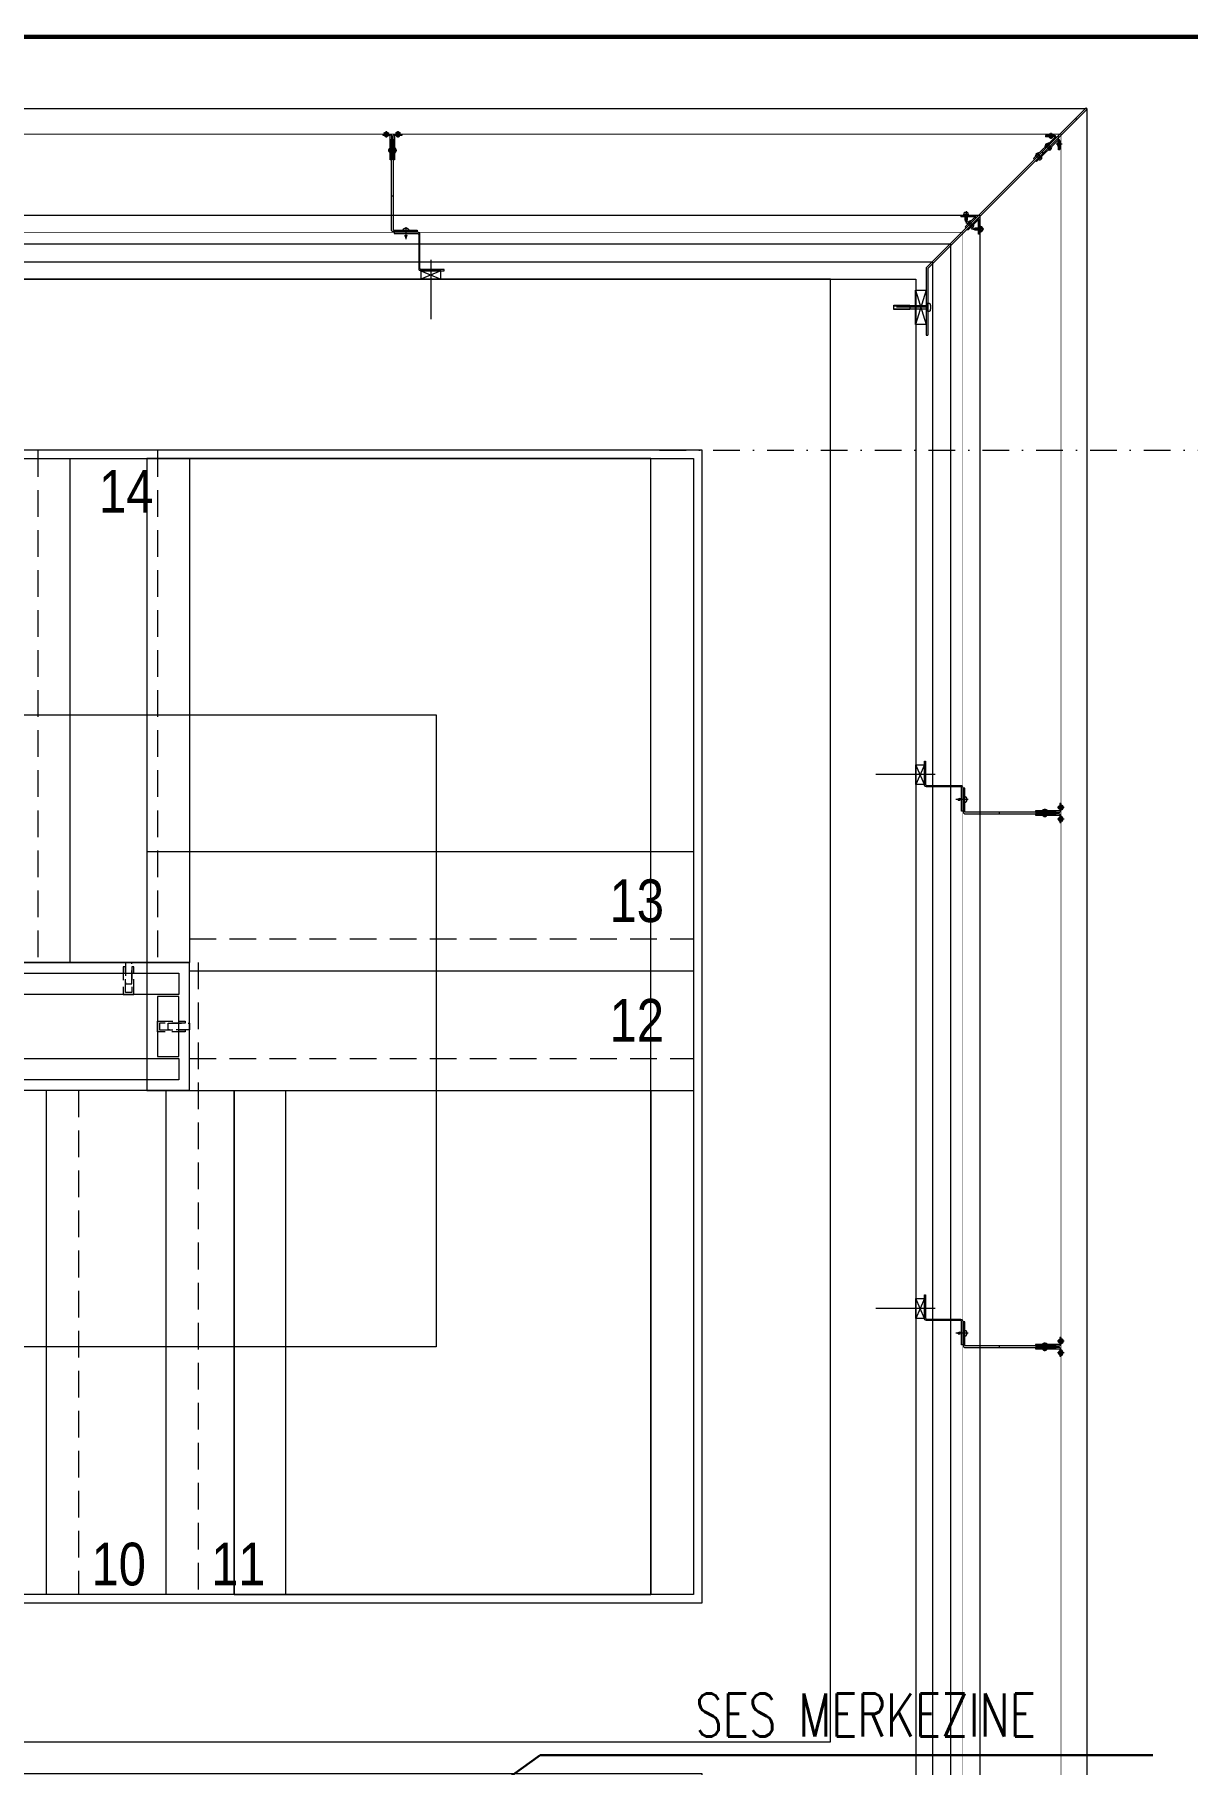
# Model space of a CAD drawing. Extents: x -1299 to 23780, y -3010 to 8106.
# Drawn here: x 22411.3 to 22681.1, y 2477.2 to 2882.3 of the extents above; entities that cross this region are included whole.
import ezdxf

# ---------------------------------------------------------------- set-up
doc = ezdxf.new("R2010")
doc.units = 0
doc.header["$LTSCALE"] = 25
doc.header["$MEASUREMENT"] = 0
for name, pattern in [('DASHDOT2', [0.5, 0.25, -0.125, 0, -0.125]), ('DOT2', [0.125, 0, -0.125]), ('HIDDEN', [0.375, 0.25, -0.125]), ('HIDDEN2', [4.7625, 3.175, -1.5875])]:
    doc.linetypes.add(name, pattern=pattern)
doc.layers.get('0').update_dxf_attribs({"color": 9, "lineweight": 9})
for name, color, linetype, lineweight in [('01', 9, 'Continuous', 9), ('06B', 9, 'Continuous', 9), ('06C', 9, 'Continuous', 9), ('06D', 9, 'Continuous', 9), ('10', 9, 'Continuous', 9), ('14', 9, 'Continuous', 9), ('19', 9, 'Continuous', 9), ('19D', 9, 'DOT2', 9), ('20', 9, 'DOT2', 9), ('21', 9, 'Continuous', 9), ('24', 9, 'DASHDOT2', 9), ('33', 9, 'BATTING', 9), ('35', 9, 'Continuous', 9), ('40', 9, 'Continuous', 9), ('40B', 9, 'Continuous', 9), ('E-AŞAĞIDAN GELEN HAT', 7, 'Continuous', 30), ('E-YANGIN', 7, 'Continuous', 30), ('E-YAZI', 7, 'Continuous', 30)]:
    doc.layers.add(name, color=color, linetype=linetype, lineweight=lineweight)
doc.styles.add('ILGAZ', font='txttw.shx')
doc.styles.add('MuuM_TEXT-STANDART', font='ARIALN.TTF')
doc.linetypes.add('BATTING', pattern='A,0.0001,-0.1,[134,ltypeshp.shx,S=0.1,R=0,X=-0.1,Y=0],-0.2,[134,ltypeshp.shx,S=0.1,R=180,X=0.1,Y=0],-0.1', length=0.4001)

# ---------------------------------------------------------------- blocks, each defined once
blk = doc.blocks.new('P-AKS_AUDI')
at = {"layer": '24'}
blk.add_lwpolyline([(0, 0), (360, 0)], dxfattribs=at)
blk = doc.blocks.new('p-cephe_kose profili')
at = {"linetype": 'Continuous', "lineweight": 13}
for p, q in [((-2.75, 12.75), (-3.15, 12.75)), ((-3.15, -2.87), (-3.15, 12.75)), ((-2.75, -3.03), (-2.75, 12.75)), ((-3.15, -2.87), (-30.14, -29.86)), ((-2.75, -3.03), (-29.86, -30.14)), ((-33.53, -32.82), (-28.58, -27.87)), ((-33.32, -33.03), (-28.37, -28.08)), ((-28.37, -28.08), (-28.58, -27.87)), ((-34, -30.65), (-34, -32.75)), ((-34, -30.65), (-33.7, -30.65)), ((-33.85, -33.57), (-30.14, -29.86)), ((-33.7, -30.65), (-33.7, -32.75)), ((-33.57, -33.85), (-29.86, -30.14)), ((-28.08, -28.37), (-33.03, -33.32)), ((-27.87, -28.58), (-32.82, -33.53)), ((-30.14, -29.86), (-29.86, -30.14)), ((-29.86, -30.14), (-30.14, -29.86)), ((-28.08, -28.37), (-27.87, -28.58)), ((-33.85, -33.57), (-40.45, -40.17)), ((-33.57, -33.85), (-40.17, -40.45)), ((-33.57, -33.85), (-33.85, -33.57)), ((-32.75, -33.7), (-30.65, -33.7)), ((-32.75, -34), (-30.65, -34)), ((-30.65, -34), (-30.65, -33.7)), ((-40.45, -40.17), (-40.17, -40.45))]:
    blk.add_line(p, q, dxfattribs=at)
at = {"linetype": 'Continuous', "lineweight": 5}
for p, q in [((-2.75, 2.25), (-0.25, 10.25)), ((-0.25, 2.25), (-2.75, 10.25)), ((-3.15, 6.69), (1.05, 6.69)), ((1.05, 5.81), (-3.15, 5.81)), ((-2.73, 6.25), (4.2, 6.25)), ((4.85, 6.62), (1.05, 6.62)), ((4.85, 5.88), (1.05, 5.88))]:
    blk.add_line(p, q, dxfattribs=at)
for p, q in [((-16.23, -12.06), (-13.36, -12.06)), ((-15.99, -11.97), (-15.95, -11.97)), ((-15.99, -12.15), (-15.95, -12.15)), ((-15.95, -11.97), (-15.95, -12.15)), ((-15.5, -12.68), (-15.5, -11.44)), ((-15.41, -11.82), (-15.23, -11.82)), ((-15.3, -12.02), (-15.28, -12.37)), ((-15.23, -11.82), (-15.05, -11.82)), ((-15.19, -11.74), (-15.1, -12.37)), ((-15.05, -11.82), (-14.87, -11.82)), ((-15.01, -11.74), (-14.92, -12.37)), ((-14.87, -11.82), (-14.69, -11.82)), ((-14.83, -11.74), (-14.74, -12.37)), ((-14.69, -11.82), (-14.51, -11.82)), ((-14.65, -11.74), (-14.56, -12.37)), ((-14.51, -11.82), (-14.33, -11.82)), ((-14.47, -11.74), (-14.38, -12.37)), ((-14.33, -11.82), (-13.6, -12.06)), ((-14.29, -11.74), (-14.2, -12.37)), ((-14.24, -12.3), (-13.6, -12.06)), ((-14.1, -11.79), (-14.03, -12.33)), ((-15.41, -12.3), (-15.32, -12.3)), ((-15.32, -12.3), (-15.14, -12.3)), ((-15.14, -12.3), (-14.96, -12.3)), ((-14.96, -12.3), (-14.78, -12.3)), ((-14.78, -12.3), (-14.6, -12.3)), ((-14.6, -12.3), (-14.42, -12.3)), ((-14.42, -12.3), (-14.24, -12.3)), ((-12.68, -15.51), (-11.44, -15.51)), ((-11.74, -14.3), (-12.37, -14.21)), ((-11.74, -14.48), (-12.37, -14.39)), ((-11.74, -14.66), (-12.37, -14.57)), ((-11.74, -14.84), (-12.37, -14.75)), ((-11.74, -15.02), (-12.37, -14.93)), ((-11.74, -15.2), (-12.37, -15.11)), ((-12.02, -15.31), (-12.37, -15.29)), ((-11.79, -14.11), (-12.33, -14.03)), ((-12.3, -14.25), (-12.06, -13.61)), ((-12.3, -14.43), (-12.3, -14.25)), ((-12.3, -14.61), (-12.3, -14.43)), ((-12.3, -14.79), (-12.3, -14.61)), ((-12.3, -14.97), (-12.3, -14.79)), ((-12.3, -15.15), (-12.3, -14.97)), ((-12.3, -15.33), (-12.3, -15.15)), ((-12.3, -15.42), (-12.3, -15.33)), ((-12.15, -15.99), (-12.15, -15.96)), ((-11.97, -15.96), (-12.15, -15.96)), ((-12.06, -16.24), (-12.06, -13.37)), ((-11.82, -14.34), (-12.06, -13.61)), ((-11.97, -15.99), (-11.97, -15.96)), ((-11.82, -14.52), (-11.82, -14.34)), ((-11.82, -14.7), (-11.82, -14.52)), ((-11.82, -14.88), (-11.82, -14.7)), ((-11.82, -15.06), (-11.82, -14.88)), ((-11.82, -15.24), (-11.82, -15.06)), ((-11.82, -15.42), (-11.82, -15.24))]:
    blk.add_line(p, q)
at = {"linetype": 'Continuous', "lineweight": 18}
for p, q in [((-15.25, -10.86), (-15.25, -14)), ((-15.25, -10.86), (-14.95, -10.86)), ((-14.95, -10.86), (-14.95, -14)), ((-14.78, -14.07), (-12.56, -11.86)), ((-14.57, -14.28), (-12.35, -12.07)), ((-12.35, -12.07), (-12.56, -11.86)), ((-12.07, -12.35), (-14.28, -14.57)), ((-11.86, -12.56), (-14.07, -14.78)), ((-14, -14.95), (-10.86, -14.95)), ((-14, -15.25), (-10.86, -15.25)), ((-12.07, -12.35), (-11.86, -12.56)), ((-10.86, -15.25), (-10.86, -14.95))]:
    blk.add_line(p, q, dxfattribs=at)
at = {"lineweight": 5}
for p, q in [((-13.02, -13.73), (-13.73, -13.02)), ((-13.29, -13.01), (-13.66, -13.38)), ((-13.65, -12.66), (-12.44, -13.86)), ((-13.29, -13.01), (-13.52, -13.23)), ((-13.52, -13.23), (-13.29, -13.01)), ((-13.29, -13.01), (-12.92, -12.64)), ((-13.29, -13.01), (-13.07, -12.79)), ((-13.07, -12.79), (-13.29, -13.01)), ((-12.57, -13.28), (-13.28, -12.57)), ((-12.8, -13.5), (-13.27, -13.98)), ((-12.8, -13.5), (-12.32, -13.03)), ((-34.6, -31.92), (-33.2, -31.92)), ((-34.1, -31.92), (-34.1, -31.37)), ((-34.1, -31.66), (-33.7, -31.66)), ((-34.1, -31.92), (-34.1, -32.47)), ((-34.1, -32.18), (-33.7, -32.18)), ((-33.7, -31.92), (-33.7, -31.48)), ((-33.7, -31.92), (-33.7, -31.66)), ((-33.7, -31.66), (-33.7, -31.92)), ((-33.7, -31.92), (-33.7, -32.36)), ((-33.7, -31.92), (-33.7, -32.18)), ((-33.7, -32.18), (-33.7, -31.92)), ((-31.22, -31.93), (-31.93, -31.22)), ((-31.49, -31.21), (-31.86, -31.58)), ((-31.85, -30.86), (-30.64, -32.06)), ((-31.49, -31.21), (-31.71, -31.43)), ((-31.71, -31.43), (-31.49, -31.21)), ((-31.49, -31.21), (-31.12, -30.84)), ((-31.49, -31.21), (-31.27, -30.99)), ((-31.27, -30.99), (-31.49, -31.21)), ((-30.77, -31.48), (-31.48, -30.77)), ((-31, -31.7), (-31.47, -32.18)), ((-31, -31.7), (-30.52, -31.23)), ((-28.94, -29.65), (-29.65, -28.94)), ((-29.22, -28.93), (-29.59, -29.3)), ((-29.57, -28.58), (-28.37, -29.78)), ((-29.22, -28.93), (-29.44, -29.16)), ((-29.44, -29.16), (-29.22, -28.93)), ((-29.22, -28.93), (-28.84, -28.56)), ((-29.22, -28.93), (-28.99, -28.71)), ((-28.99, -28.71), (-29.22, -28.93)), ((-28.5, -29.21), (-29.21, -28.5)), ((-28.72, -29.43), (-29.2, -29.91)), ((-28.72, -29.43), (-28.24, -28.95)), ((-31.92, -34.1), (-32.47, -34.1)), ((-31.92, -33.7), (-32.36, -33.7)), ((-31.92, -33.7), (-32.18, -33.7)), ((-32.18, -33.7), (-31.92, -33.7)), ((-32.18, -34.1), (-32.18, -33.7)), ((-31.92, -34.6), (-31.92, -33.2)), ((-31.92, -33.7), (-31.66, -33.7)), ((-31.92, -33.7), (-31.48, -33.7)), ((-31.66, -33.7), (-31.92, -33.7)), ((-31.92, -34.1), (-31.37, -34.1)), ((-31.66, -34.1), (-31.66, -33.7))]:
    blk.add_line(p, q, dxfattribs=at)
at = {"lineweight": 0}
blk.add_line((-34, -32.75), (-34, -30.75), dxfattribs=at)
at = {"linetype": 'Continuous', "lineweight": 5}
for points in [[(-2.75, 10.25), (-0.25, 10.25), (-0.25, 2.25), (-2.75, 2.25)], [(1.05, 6.75), (4.85, 6.75), (4.85, 5.75), (1.05, 5.75)]]:
    blk.add_lwpolyline(points, close=True, dxfattribs=at)
blk.add_lwpolyline([(-38.03, -37.75), (-37.75, -38.03)])
for centre, radius, start, end in [((-14.88, -12.06), 1.11, 166.6402, 175.4788), ((-14.88, -12.06), 1.11, 184.5212, 193.3598), ((-15.5, -11.91), 0.473, 90, 166.6402), ((-15.41, -11.73), 0.09, 180, 270), ((-15.5, -12.21), 0.473, 193.3598, 270), ((-15.41, -12.39), 0.09, 90, 180), ((-12.21, -15.51), 0.473, 180, 256.6402), ((-12.39, -15.42), 0.09, 270, 0), ((-12.06, -14.89), 1.11, 256.6402, 265.4788), ((-12.06, -14.89), 1.11, 274.5212, 283.3598), ((-11.73, -15.42), 0.09, 180, 270), ((-11.91, -15.51), 0.473, 283.3598, 360)]:
    blk.add_arc(centre, radius, start, end)
at = {"linetype": 'Continuous', "lineweight": 18}
for centre, radius, start, end in [((-14.85, -14), 0.4, 180, 315), ((-14.85, -14), 0.1, 180, 315), ((-14, -14.85), 0.4, 135, 270), ((-14, -14.85), 0.1, 135, 270)]:
    blk.add_arc(centre, radius, start, end, dxfattribs=at)
at = {"lineweight": 5}
for centre, radius, start, end in [((-13.35, -12.95), 0.57, 67.9194, 202.0806), ((-13.23, -13.07), 0.909, 267.075, 2.925), ((-29.27, -28.88), 0.57, 67.9194, 202.0806), ((-33.62, -31.92), 0.732, 131.1905, 228.8095), ((-33.83, -31.92), 0.46, 286.9574, 73.0426), ((-31.55, -31.15), 0.57, 67.9194, 202.0806), ((-31.43, -31.27), 0.909, 267.075, 2.925), ((-29.15, -29), 0.909, 267.075, 2.925), ((-31.92, -33.62), 0.732, 221.1905, 318.8095), ((-31.92, -33.83), 0.46, 16.9574, 163.0426)]:
    blk.add_arc(centre, radius, start, end, dxfattribs=at)
at = {"linetype": 'Continuous', "lineweight": 13}
for centre, radius, start, end in [((-33.6, -32.75), 0.4, 180, 315), ((-33.6, -32.75), 0.1, 180, 315), ((-32.75, -33.6), 0.4, 135, 270), ((-32.75, -33.6), 0.1, 135, 270)]:
    blk.add_arc(centre, radius, start, end, dxfattribs=at)
at = {"linetype": 'Continuous', "lineweight": 5}
blk.add_rational_spline([(-3.15, 7.25), (-3.22, 7.25), (-3.29, 7.25), (-3.63, 7.25), (-3.68, 6.91), (-3.7, 6.83), (-3.71, 6.75), (-3.79, 6.25), (-3.71, 5.75), (-3.7, 5.67), (-3.68, 5.59), (-3.63, 5.25), (-3.29, 5.25), (-3.22, 5.25), (-3.15, 5.25), (-3.15, 6.25), (-3.15, 7.25)], [1, 1, 1, 0.760917374327, 1, 1, 1, 1, 1, 1, 1, 0.760917374327, 1, 1, 1, 1, 1], degree=2, knots=[0, 0, 0, 1, 1, 2, 2, 3, 3, 4, 4, 5, 5, 6, 6, 7, 7, 8, 8, 8], dxfattribs=at)
blk = doc.blocks.new('p- alum kaplama profil')
at = {"lineweight": 13}
blk.add_lwpolyline([(7.12, 12.59), (7.12, 26.49)], dxfattribs=at)
at = {"lineweight": 5}
blk.add_lwpolyline([(9.44, 15.16), (4.79, 15.16), (4.79, 17.16), (9.44, 17.16)], close=True, dxfattribs=at)
for points in [[(4.79, 15.16), (9.44, 17.16)], [(9.44, 15.16), (4.79, 17.16)]]:
    blk.add_lwpolyline(points, dxfattribs=at)
at = {"lineweight": 18}
blk.add_lwpolyline([(4.09, 6.16), (-1.41, 6.16), (-1.41, 6.46), (4.09, 6.46, 0.414214), (4.29, 6.66), (4.29, 14.66, -0.414214), (4.79, 15.16), (10.29, 15.16), (10.29, 14.86), (4.79, 14.86, 0.414214), (4.59, 14.66), (4.59, 6.66, -0.414214)], format="xyb", close=True, dxfattribs=at)
blk.add_lwpolyline([(-2.06, 5.56), (-2.06, -2.34), (-2.06, -15.69), (-1.66, -15.69), (-1.66, -2.34), (-1.66, 5.56), (-1.66, 5.56), (-1.66, 5.57), (-1.66, 5.57), (-1.66, 5.58), (-1.66, 5.58), (-1.65, 5.59), (-1.65, 5.59), (-1.65, 5.59), (-1.65, 5.6), (-1.65, 5.6), (-1.64, 5.61), (-1.64, 5.61), (-1.64, 5.62), (-1.64, 5.62), (-1.63, 5.62), (-1.63, 5.63), (-1.63, 5.63), (-1.62, 5.63), (-1.62, 5.64), (-1.61, 5.64), (-1.61, 5.64), (-1.61, 5.64), (-1.6, 5.65), (-1.6, 5.65), (-1.59, 5.65), (-1.59, 5.65), (-1.58, 5.65), (-1.58, 5.65), (-1.57, 5.66), (-1.57, 5.66), (-1.56, 5.66), (-1.56, 5.66), (3.94, 5.66), (3.94, 6.06), (-1.56, 6.06), (-1.58, 6.06), (-1.61, 6.05), (-1.63, 6.05), (-1.66, 6.05), (-1.68, 6.04), (-1.7, 6.03), (-1.73, 6.03), (-1.75, 6.02), (-1.77, 6.01), (-1.79, 6), (-1.82, 5.99), (-1.84, 5.97), (-1.86, 5.96), (-1.88, 5.94), (-1.89, 5.93), (-1.91, 5.91), (-1.93, 5.89), (-1.95, 5.87), (-1.96, 5.85), (-1.97, 5.83), (-1.99, 5.81), (-2, 5.79), (-2.01, 5.77), (-2.02, 5.75), (-2.03, 5.72), (-2.04, 5.7), (-2.04, 5.68), (-2.05, 5.65), (-2.05, 5.63), (-2.06, 5.61), (-2.06, 5.58)], close=True)
blk.add_lwpolyline([(-1.66, -2.34), (-2.06, -2.34)])
for points in [[(-2.36, -10.84), (-2.36, -16.39), (-2.36, -16.39, -0.414214), (-2.51, -16.54), (-2.51, -16.54), (-4.06, -16.54), (-4.06, -16.84), (-2.51, -16.84), (-2.51, -16.84, 0.414214), (-2.06, -16.39), (-2.06, -10.84)], [(-1.36, -10.84), (-1.66, -10.84), (-1.66, -16.39, 0.414214), (-1.21, -16.84), (-1.21, -16.84), (0.34, -16.84), (0.34, -16.54), (-1.21, -16.54), (-1.21, -16.54, -0.414214), (-1.36, -16.39), (-1.36, -16.39)]]:
    blk.add_lwpolyline(points, format="xyb", close=True)
for points in [[(0.67, 5.66, -10), (1.91, 5.66, -10)], [(0.67, 5.66, -10), (0.67, 5.64, -10), (0.67, 5.62, -10), (0.67, 5.6, -10), (0.68, 5.58, -10), (0.68, 5.56, -10), (0.69, 5.54, -10), (0.69, 5.52, -10), (0.7, 5.5, -10), (0.7, 5.48, -10), (0.71, 5.46, -10), (0.72, 5.45, -10), (0.73, 5.43, -10), (0.74, 5.41, -10), (0.75, 5.4, -10), (0.76, 5.38, -10), (0.77, 5.36, -10), (0.79, 5.35, -10), (0.8, 5.33, -10), (0.81, 5.32, -10), (0.83, 5.31, -10), (0.84, 5.29, -10), (0.86, 5.28, -10), (0.87, 5.27, -10), (0.89, 5.26, -10), (0.91, 5.25, -10), (0.92, 5.24, -10), (0.94, 5.23, -10), (0.96, 5.22, -10), (0.98, 5.21, -10), (1, 5.21, -10), (1.02, 5.2, -10), (1.03, 5.2, -10)], [(0.96, 5.66, -10), (0.97, 5.66, -10), (0.97, 5.66, -10), (0.97, 5.66, -10), (0.98, 5.66, -10), (0.98, 5.66, -10), (0.99, 5.66, -10), (0.99, 5.66, -10), (1, 5.66, -10), (1, 5.67, -10), (1, 5.67, -10), (1.01, 5.67, -10), (1.01, 5.67, -10), (1.01, 5.67, -10), (1.02, 5.68, -10), (1.02, 5.68, -10), (1.02, 5.68, -10), (1.03, 5.69, -10), (1.03, 5.69, -10), (1.03, 5.69, -10), (1.04, 5.7, -10), (1.04, 5.7, -10), (1.04, 5.7, -10), (1.04, 5.71, -10), (1.04, 5.71, -10), (1.05, 5.72, -10), (1.05, 5.72, -10), (1.05, 5.72, -10), (1.05, 5.73, -10), (1.05, 5.73, -10), (1.05, 5.74, -10), (1.05, 5.74, -10), (1.05, 5.75, -10)], [(1.61, 6.87, -10), (0.98, 6.96, -10)], [(1.33, 5.85, -10), (0.98, 5.88, -10)], [(1.56, 7.05, -10), (1.02, 7.13, -10)], [(1.03, 5.2, -10), (1.04, 5.2, -10), (1.05, 5.19, -10), (1.05, 5.19, -10), (1.06, 5.19, -10), (1.06, 5.19, -10), (1.07, 5.19, -10), (1.07, 5.19, -10), (1.08, 5.19, -10), (1.08, 5.19, -10), (1.09, 5.19, -10), (1.09, 5.18, -10), (1.1, 5.18, -10), (1.1, 5.18, -10), (1.11, 5.18, -10), (1.11, 5.18, -10), (1.12, 5.18, -10), (1.12, 5.18, -10), (1.13, 5.18, -10), (1.13, 5.18, -10), (1.14, 5.18, -10), (1.15, 5.18, -10), (1.15, 5.18, -10), (1.16, 5.17, -10), (1.16, 5.17, -10), (1.17, 5.17, -10), (1.17, 5.17, -10), (1.18, 5.17, -10), (1.18, 5.17, -10), (1.19, 5.17, -10), (1.19, 5.17, -10), (1.2, 5.17, -10), (1.2, 5.17, -10)], [(1.05, 6.91, -10), (1.29, 7.56, -10)], [(1.05, 5.83, -10), (1.05, 6.01, -10)], [(1.05, 5.75, -10), (1.05, 5.83, -10)], [(1.2, 5.17, -10), (1.2, 5.2, -10)], [(1.38, 5.2, -10), (1.2, 5.2, -10)], [(1.29, 4.93, -10), (1.29, 7.8, -10)], [(1.53, 6.82, -10), (1.29, 7.56, -10)], [(1.29, 6.16, -10), (1.29, 6.26, -10)], [(1.38, 5.17, -10), (1.38, 5.2, -10)], [(1.38, 5.17, -10), (1.38, 5.17, -10), (1.39, 5.17, -10), (1.39, 5.17, -10), (1.4, 5.17, -10), (1.41, 5.17, -10), (1.41, 5.17, -10), (1.42, 5.17, -10), (1.42, 5.17, -10), (1.43, 5.17, -10), (1.43, 5.18, -10), (1.44, 5.18, -10), (1.44, 5.18, -10), (1.45, 5.18, -10), (1.45, 5.18, -10), (1.46, 5.18, -10), (1.46, 5.18, -10), (1.47, 5.18, -10), (1.47, 5.18, -10), (1.48, 5.18, -10), (1.48, 5.18, -10), (1.49, 5.18, -10), (1.5, 5.19, -10), (1.5, 5.19, -10), (1.51, 5.19, -10), (1.51, 5.19, -10), (1.52, 5.19, -10), (1.52, 5.19, -10), (1.53, 5.19, -10), (1.53, 5.19, -10), (1.54, 5.19, -10), (1.54, 5.2, -10), (1.55, 5.2, -10)], [(1.53, 5.75, -10), (1.53, 5.92, -10)], [(1.53, 5.75, -10), (1.53, 5.74, -10), (1.53, 5.74, -10), (1.53, 5.73, -10), (1.53, 5.73, -10), (1.53, 5.72, -10), (1.54, 5.72, -10), (1.54, 5.72, -10), (1.54, 5.71, -10), (1.54, 5.71, -10), (1.54, 5.7, -10), (1.54, 5.7, -10), (1.55, 5.7, -10), (1.55, 5.69, -10), (1.55, 5.69, -10), (1.55, 5.69, -10), (1.56, 5.68, -10), (1.56, 5.68, -10), (1.56, 5.68, -10), (1.57, 5.67, -10), (1.57, 5.67, -10), (1.58, 5.67, -10), (1.58, 5.67, -10), (1.58, 5.67, -10), (1.59, 5.66, -10), (1.59, 5.66, -10), (1.6, 5.66, -10), (1.6, 5.66, -10), (1.6, 5.66, -10), (1.61, 5.66, -10), (1.61, 5.66, -10), (1.62, 5.66, -10), (1.62, 5.66, -10)], [(1.55, 5.2, -10), (1.57, 5.2, -10), (1.59, 5.21, -10), (1.6, 5.21, -10), (1.62, 5.22, -10), (1.64, 5.23, -10), (1.66, 5.24, -10), (1.68, 5.25, -10), (1.69, 5.26, -10), (1.71, 5.27, -10), (1.73, 5.28, -10), (1.74, 5.29, -10), (1.76, 5.31, -10), (1.77, 5.32, -10), (1.78, 5.33, -10), (1.8, 5.35, -10), (1.81, 5.36, -10), (1.82, 5.38, -10), (1.83, 5.4, -10), (1.84, 5.41, -10), (1.85, 5.43, -10), (1.86, 5.45, -10), (1.87, 5.46, -10), (1.88, 5.48, -10), (1.89, 5.5, -10), (1.89, 5.52, -10), (1.9, 5.54, -10), (1.9, 5.56, -10), (1.9, 5.58, -10), (1.91, 5.6, -10), (1.91, 5.62, -10), (1.91, 5.64, -10), (1.91, 5.66, -10)], [(-3.29, -17.54, 0), (-3.29, -16.04, 0)], [(-2.86, -13.04, 0), (-0.86, -13.04, 0)], [(-2.36, -12.52, 0), (-2.4, -12.53, 0), (-2.43, -12.56, 0), (-2.47, -12.58, 0), (-2.5, -12.6, 0), (-2.53, -12.63, 0), (-2.56, -12.66, 0), (-2.59, -12.69, 0), (-2.61, -12.73, 0), (-2.63, -12.76, 0), (-2.65, -12.8, 0), (-2.67, -12.84, 0), (-2.68, -12.88, 0), (-2.69, -12.92, 0), (-2.7, -12.96, 0), (-2.71, -13, 0), (-2.71, -13.04, 0), (-2.71, -13.08, 0), (-2.7, -13.13, 0), (-2.69, -13.17, 0), (-2.68, -13.21, 0), (-2.67, -13.25, 0), (-2.65, -13.28, 0), (-2.63, -13.32, 0), (-2.61, -13.36, 0), (-2.59, -13.39, 0), (-2.56, -13.42, 0), (-2.53, -13.45, 0), (-2.5, -13.48, 0), (-2.47, -13.51, 0), (-2.43, -13.53, 0), (-2.4, -13.55, 0), (-2.36, -13.57, 0)], [(-2.36, -13.04, 0), (-2.36, -12.52, 0)], [(-2.36, -13.04, 0), (-2.36, -12.73, 0)], [(-2.36, -12.73, 0), (-2.36, -13.04, 0)], [(-1.36, -12.73, 0), (-2.36, -12.73, 0)], [(-2.36, -13.04, 0), (-2.36, -13.36, 0)], [(-2.36, -13.04, 0), (-2.36, -13.57, 0)], [(-2.36, -13.36, 0), (-2.36, -13.04, 0)], [(-1.36, -13.36, 0), (-2.36, -13.36, 0)], [(-1.36, -13.04, 0), (-1.36, -12.37, 0)], [(-1.36, -13.72, 0), (-1.32, -13.68, 0), (-1.29, -13.65, 0), (-1.26, -13.61, 0), (-1.23, -13.58, 0), (-1.2, -13.54, 0), (-1.18, -13.5, 0), (-1.16, -13.45, 0), (-1.14, -13.41, 0), (-1.12, -13.37, 0), (-1.1, -13.32, 0), (-1.09, -13.28, 0), (-1.08, -13.23, 0), (-1.07, -13.18, 0), (-1.06, -13.14, 0), (-1.06, -13.09, 0), (-1.06, -13.04, 0), (-1.06, -12.99, 0), (-1.06, -12.95, 0), (-1.07, -12.9, 0), (-1.08, -12.85, 0), (-1.09, -12.81, 0), (-1.1, -12.76, 0), (-1.12, -12.72, 0), (-1.14, -12.67, 0), (-1.16, -12.63, 0), (-1.18, -12.59, 0), (-1.2, -12.55, 0), (-1.23, -12.51, 0), (-1.26, -12.47, 0), (-1.29, -12.43, 0), (-1.32, -12.4, 0), (-1.36, -12.37, 0)], [(-1.36, -13.04, 0), (-1.36, -13.72, 0)], [(-0.56, -17.54, 0), (-0.56, -16.04, 0)], [(-3.84, -17.04, 0), (-3.81, -17.07, 0), (-3.78, -17.1, 0), (-3.75, -17.12, 0), (-3.72, -17.15, 0), (-3.69, -17.17, 0), (-3.66, -17.19, 0), (-3.62, -17.21, 0), (-3.59, -17.23, 0), (-3.55, -17.24, 0), (-3.52, -17.26, 0), (-3.48, -17.27, 0), (-3.44, -17.28, 0), (-3.4, -17.28, 0), (-3.36, -17.29, 0), (-3.32, -17.29, 0), (-3.29, -17.29, 0), (-3.25, -17.29, 0), (-3.21, -17.29, 0), (-3.17, -17.28, 0), (-3.13, -17.28, 0), (-3.09, -17.27, 0), (-3.06, -17.26, 0), (-3.02, -17.24, 0), (-2.98, -17.23, 0), (-2.95, -17.21, 0), (-2.91, -17.19, 0), (-2.88, -17.17, 0), (-2.85, -17.15, 0), (-2.82, -17.12, 0), (-2.79, -17.1, 0), (-2.76, -17.07, 0), (-2.73, -17.04, 0)], [(-3.29, -17.04, 0), (-3.84, -17.04, 0)], [(-2.85, -16.54, 0), (-2.86, -16.51, 0), (-2.87, -16.47, 0), (-2.89, -16.44, 0), (-2.91, -16.41, 0), (-2.93, -16.38, 0), (-2.96, -16.35, 0), (-2.98, -16.33, 0), (-3.01, -16.31, 0), (-3.04, -16.29, 0), (-3.07, -16.27, 0), (-3.11, -16.25, 0), (-3.14, -16.24, 0), (-3.18, -16.23, 0), (-3.21, -16.22, 0), (-3.25, -16.22, 0), (-3.29, -16.22, 0), (-3.32, -16.22, 0), (-3.36, -16.22, 0), (-3.39, -16.23, 0), (-3.43, -16.24, 0), (-3.46, -16.25, 0), (-3.5, -16.27, 0), (-3.53, -16.29, 0), (-3.56, -16.31, 0), (-3.59, -16.33, 0), (-3.61, -16.35, 0), (-3.64, -16.38, 0), (-3.66, -16.41, 0), (-3.68, -16.44, 0), (-3.7, -16.47, 0), (-3.71, -16.51, 0), (-3.73, -16.54, 0)], [(-3.29, -16.54, 0), (-3.73, -16.54, 0)], [(-3.29, -16.54, 0), (-3.55, -16.54, 0)], [(-3.55, -16.54, 0), (-3.29, -16.54, 0)], [(-3.55, -17.04, 0), (-3.55, -16.54, 0)], [(-3.29, -16.54, 0), (-2.85, -16.54, 0)], [(-3.29, -16.54, 0), (-3.03, -16.54, 0)], [(-3.03, -16.54, 0), (-3.29, -16.54, 0)], [(-3.29, -17.04, 0), (-2.73, -17.04, 0)], [(-3.03, -17.04, 0), (-3.03, -16.54, 0)], [(-0.56, -17.04, 0), (-1.11, -17.04, 0)], [(0, -17.04, 0), (-0.03, -17.07, 0), (-0.06, -17.1, 0), (-0.09, -17.12, 0), (-0.12, -17.15, 0), (-0.15, -17.17, 0), (-0.18, -17.19, 0), (-0.22, -17.21, 0), (-0.25, -17.23, 0), (-0.29, -17.24, 0), (-0.33, -17.26, 0), (-0.36, -17.27, 0), (-0.4, -17.28, 0), (-0.44, -17.28, 0), (-0.48, -17.29, 0), (-0.52, -17.29, 0), (-0.56, -17.29, 0), (-0.59, -17.29, 0), (-0.63, -17.29, 0), (-0.67, -17.28, 0), (-0.71, -17.28, 0), (-0.75, -17.27, 0), (-0.79, -17.26, 0), (-0.82, -17.24, 0), (-0.86, -17.23, 0), (-0.89, -17.21, 0), (-0.93, -17.19, 0), (-0.96, -17.17, 0), (-0.99, -17.15, 0), (-1.02, -17.12, 0), (-1.05, -17.1, 0), (-1.08, -17.07, 0), (-1.11, -17.04, 0)], [(-1, -16.54, 0), (-0.98, -16.51, 0), (-0.97, -16.47, 0), (-0.95, -16.44, 0), (-0.93, -16.41, 0), (-0.91, -16.38, 0), (-0.88, -16.35, 0), (-0.86, -16.33, 0), (-0.83, -16.31, 0), (-0.8, -16.29, 0), (-0.77, -16.27, 0), (-0.73, -16.25, 0), (-0.7, -16.24, 0), (-0.66, -16.23, 0), (-0.63, -16.22, 0), (-0.59, -16.22, 0), (-0.56, -16.22, 0), (-0.52, -16.22, 0), (-0.48, -16.22, 0), (-0.45, -16.23, 0), (-0.41, -16.24, 0), (-0.38, -16.25, 0), (-0.34, -16.27, 0), (-0.31, -16.29, 0), (-0.28, -16.31, 0), (-0.25, -16.33, 0), (-0.23, -16.35, 0), (-0.2, -16.38, 0), (-0.18, -16.41, 0), (-0.16, -16.44, 0), (-0.14, -16.47, 0), (-0.13, -16.51, 0), (-0.12, -16.54, 0)], [(-0.56, -16.54, 0), (-1, -16.54, 0)], [(-0.56, -16.54, 0), (-0.82, -16.54, 0)], [(-0.82, -16.54, 0), (-0.56, -16.54, 0)], [(-0.82, -17.04, 0), (-0.82, -16.54, 0)], [(-0.56, -16.54, 0), (-0.3, -16.54, 0)], [(-0.56, -16.54, 0), (-0.12, -16.54, 0)], [(-0.3, -16.54, 0), (-0.56, -16.54, 0)], [(-0.56, -17.04, 0), (0, -17.04, 0)], [(-0.3, -17.04, 0), (-0.3, -16.54, 0)]]:
    blk.add_polyline3d(points)
blk = doc.blocks.new('p-lama profili')
at = {"layer": '20', "linetype": 'HIDDEN', "ltscale": 0.5}
blk.add_lwpolyline([(0.75, -0.45), (-0.75, -0.45), (-0.75, -6.5), (-1.25, -6.5), (-1.25, -0.45), (-1.25, -0.45), (-1.25, 0), (1.25, 0), (1.25, -0.45), (1.25, -0.45), (1.25, -6.5), (0.75, -6.5), (0.75, -0.45)], dxfattribs=at)
blk.add_lwpolyline([(-0.75, -2.5), (0.75, -2.5), (0.75, -7.5), (-0.75, -7.5)], close=True, dxfattribs=at)
blk = doc.blocks.new('ÇATI KATI PLANI')
at = {"layer": '01'}
blk.add_lwpolyline([(22137.5, 2825), (22617.5, 2825), (22617.5, 2365), (22567.5, 2365), (22567.5, 2475), (22177.5, 2475), (22177.5, 2475), (22137.5, 2475), (22137.5, 2515), (22567.5, 2515), (22567.5, 2785), (22137.5, 2785)], close=True, dxfattribs=at)
at = {"layer": '06B'}
for points in [[(22445, 2657.5), (22169.5, 2657.5), (22164.5, 2657.5), (22164.5, 2662.5), (22442.5, 2662.5), (22445, 2662.5), (22445, 2657.5)], [(22445, 2637.5), (22169.5, 2637.5), (22169.5, 2637.5), (22169.5, 2640), (22169.5, 2642.5), (22445, 2642.5), (22445, 2637.5)]]:
    blk.add_lwpolyline(points, dxfattribs=at)
blk.add_lwpolyline([(22440, 2657), (22440, 2643), (22445, 2643), (22445, 2657)], close=True, dxfattribs=at)
at = {"layer": '06C'}
blk.add_lwpolyline([(18957.5, 1124.33), (18957.5, 1124.33), (18957.5, 2865), (22657.5, 2865), (22657.49, 2206.39)], dxfattribs=at)
blk.add_lwpolyline([(18957.5, 1124.33), (18957.5, 1124.33), (18957.5, 2865), (22657.5, 2865), (22657.49, 2206.39)], dxfattribs=at)
blk.add_lwpolyline([(22657.49, 285), (18957.5, 285), (18957.5, 2865), (22657.5, 2865)], close=True, dxfattribs=at)
at = {"layer": '06D'}
blk.add_lwpolyline([(21745, 2840), (22632.5, 2840), (22632.5, 310), (21817.5, 310)], dxfattribs=at)
at = {"layer": '10'}
for points, const_width in [([(18963.5, 1124.33), (18963.5, 2859), (22651.5, 2859), (22651.5, 2206.39)], 0.2), ([(18963.5, 1124.33), (18963.5, 2859), (22651.5, 2859), (22651.5, 2206.39)], 0.2), ([(20467.5, 291), (18963.5, 291), (18963.5, 2859), (22651.5, 2859), (22651.5, 291), (21824.7, 291)], 0.2), ([(21821.5, 314), (22628.5, 314), (22628.5, 2836), (21738.19, 2836)], 0.1)]:
    blk.add_lwpolyline(points, dxfattribs=dict(at, const_width=const_width))
at = {"layer": '14'}
blk.add_lwpolyline([(22135.5, 2783), (22565.5, 2783), (22565.5, 2517), (22135.5, 2517)], dxfattribs=at)
at = {"layer": '19', "linetype": 'Continuous'}
for points in [[(22419.5, 2783), (22419.5, 2665)], [(22447.5, 2783), (22447.5, 2665)], [(22447.5, 2665), (22162, 2665), (22162, 2635)], [(22447.5, 2635), (22447.5, 2665)], [(22447.5, 2663), (22565.5, 2663)], [(22447.5, 2635), (22218, 2635), (22218, 2517)], [(22414, 2635), (22414, 2517)], [(22442, 2635), (22442, 2517)], [(22447.5, 2635), (22565.5, 2635)]]:
    blk.add_lwpolyline(points, dxfattribs=at)
at = {"layer": '19'}
blk.add_lwpolyline([(22160, 2723), (22505.25, 2723), (22505.25, 2575), (22185, 2575)], dxfattribs=at)
at = {"layer": '19D', "linetype": 'HIDDEN'}
for points in [[(22412, 2785), (22412, 2665)], [(22440, 2785), (22440, 2665)], [(22447.5, 2670.5), (22565.5, 2670.5)], [(22449.5, 2665), (22449.5, 2515)], [(22447.5, 2642.5), (22565.5, 2642.5)], [(22421.5, 2635), (22421.5, 2517)]]:
    blk.add_lwpolyline(points, dxfattribs=at)
at = {"layer": '33', "linetype": 'Continuous', "ltscale": 0.4}
blk.add_lwpolyline([(21832.5, 317), (22625.67, 317), (22625.71, 2833.2), (21745, 2833.26)], dxfattribs=at)
at = {"layer": '33', "ltscale": 0.4}
blk.add_lwpolyline([(21828.5, 321), (22621.5, 321), (22621.5, 2829), (21745, 2829)], dxfattribs=at)
at = {"layer": '40'}
for points in [[(22437.5, 2691), (22555.5, 2691), (22555.5, 2783), (22437.5, 2783)], [(22437.5, 2783), (22437.5, 2665), (22437.5, 2665), (22437.5, 2635), (22458, 2635), (22458, 2517), (22555.5, 2517), (22555.5, 2783)], [(22458, 2635), (22555.5, 2635), (22555.5, 2517), (22458, 2517)]]:
    blk.add_lwpolyline(points, close=True, dxfattribs=at)
at = {"layer": '40B'}
blk.add_lwpolyline([(22015, 2482.5), (22597.5, 2482.5), (22597.5, 2825), (22015, 2825)], close=True, dxfattribs=at)
at = {"xscale": -1, "rotation": 180}
blk.add_blockref('p-lama profili', (22433.25, 2657.5), dxfattribs=at)
at = {"rotation": 90}
blk.add_blockref('p-lama profili', (22440, 2650), dxfattribs=at)
at = {"layer": '10'}
for name, p, rotation in [('p-cephe_kose profili', (22617.19, 2824.69), 180), ('p- alum kaplama profil', (22634.66, 2701.86), 90), ('p- alum kaplama profil', (22634.66, 2576.86), 90)]:
    blk.add_blockref(name, p, dxfattribs=dict(at, rotation=rotation))
at = {"layer": '10', "xscale": -1, "rotation": 180}
blk.add_blockref('p- alum kaplama profil', (22496.86, 2842.16), dxfattribs=at)
at = {"layer": '24'}
blk.add_blockref('P-AKS_AUDI', (22557.5, 2785), dxfattribs=at)
blk = doc.blocks.new('100_AŞAĞIDAN GELEN HAT')
at = {"layer": 'E-AŞAĞIDAN GELEN HAT', "color": 3, "linetype": 'Continuous'}
blk.add_line((-2.074, -2.17), (-4.546, -4.641), dxfattribs=at)
at = {"layer": 'E-AŞAĞIDAN GELEN HAT', "color": 4, "linetype": 'Continuous', "const_width": 0.675}
blk.add_lwpolyline([(-0.338, 0, 1), (0.338, 0, 1)], format="xyb", close=True, dxfattribs=at)
at = {"layer": 'E-AŞAĞIDAN GELEN HAT', "color": 3, "linetype": 'Continuous'}
blk.add_solid([(-2.392, -1.852), (-1.755, -2.489), (-0.164, -0.262)], dxfattribs=at)

msp = doc.modelspace()

# ---------------------------------------------------------------- linework, layer by layer
at = {"layer": '21', "linetype": 'HIDDEN2', "ltscale": 0.1, "const_width": 1}
msp.add_lwpolyline([(21982.2, 2881.81), (22689.19, 2881.81), (22689.19, 2449.05), (21982.2, 2449.05)], close=True, dxfattribs=at)
at = {"layer": '35'}
for points in [[(22145.5, 2783), (22139.5, 2783), (22139.5, 2665), (22447.5, 2665)], [(22447.5, 2691), (22565.5, 2691)], [(22447.5, 2691), (22565.5, 2691)], [(22442, 2635), (22470, 2635), (22470, 2517)]]:
    msp.add_lwpolyline(points, dxfattribs=at)
at = {"layer": 'E-YANGIN'}
msp.add_line((22672.94, 2479.36), (22529.57, 2479.36), dxfattribs=at)

# ---------------------------------------------------------------- block references
msp.add_blockref('ÇATI KATI PLANI', (0, 0))
at = {"layer": 'E-AŞAĞIDAN GELEN HAT', "xscale": 5, "yscale": 5, "zscale": 5, "rotation": 170.9890702248871}
msp.add_blockref('100_AŞAĞIDAN GELEN HAT', (22503.48, 2460), dxfattribs=at)

# ---------------------------------------------------------------- texts
at = {"layer": '21', "style": 'MuuM_TEXT-STANDART'}
for s, p in [('14', (22426.35, 2770.31)), ('13', (22545.83, 2674.45)), ('12', (22545.83, 2646.45)), ('10', (22424.57, 2519.1)), ('11', (22452.57, 2519.1))]:
    msp.add_text(s, height=10, dxfattribs=at).set_placement(p)
at = {"layer": 'E-YAZI', "color": 3, "style": 'ILGAZ', "width": 0.75}
msp.add_text('SES MERKEZINE', height=10, dxfattribs=at).set_placement((22565.88, 2483.75))

doc.saveas('drawing.dxf')
